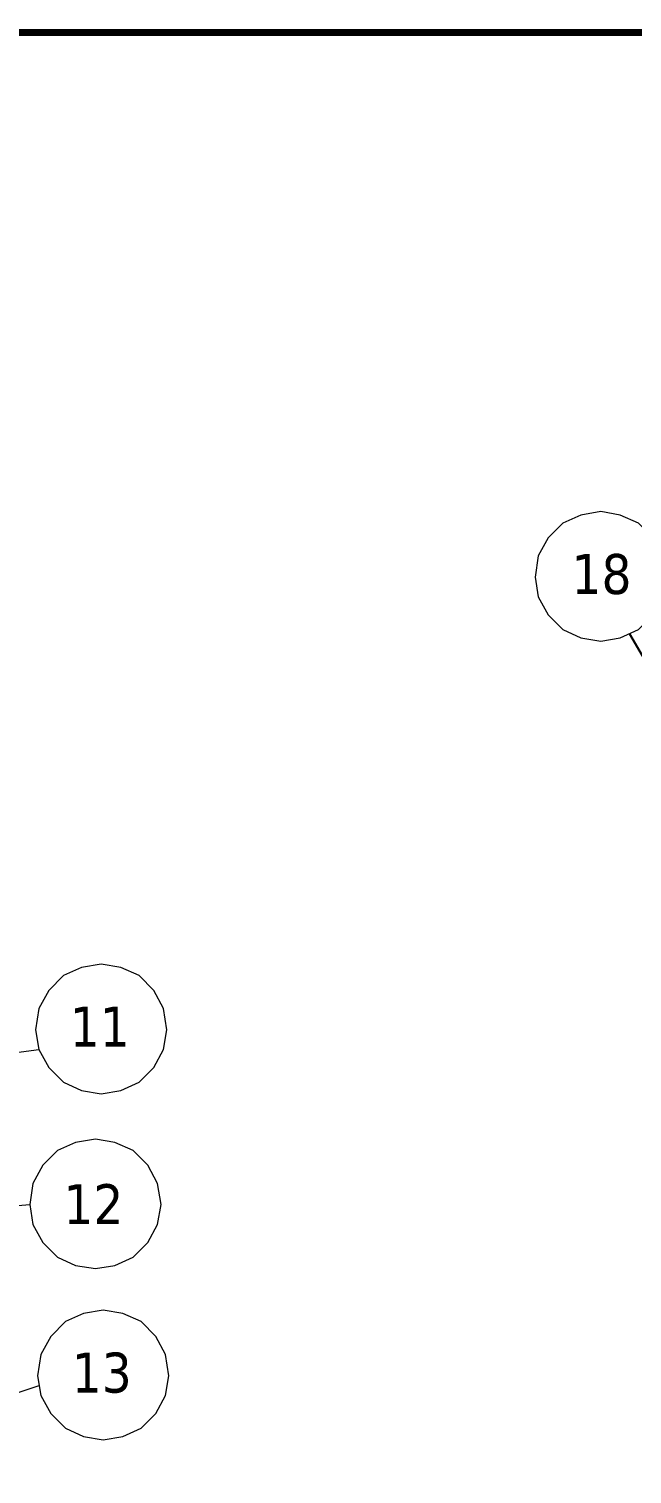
# Model space of a CAD drawing. Header units: millimetres. Extents: x 124493 to 133608, y -169944 to -164394.
# Drawn here: x 127779 to 128346, y -165937 to -164577 of the extents above; entities that cross this region are included whole.
import ezdxf

# ---------------------------------------------------------------- set-up
doc = ezdxf.new("R2010")
doc.units = ezdxf.units.MM
doc.header["$LTSCALE"] = 13
doc.layers.add('1', color=4, linetype='Continuous')
doc.layers.add('标注、文本', color=3, linetype='Continuous', lineweight=25)
doc.layers.add('铁心', color=3, linetype='Continuous', lineweight=0)
doc.styles.add('Tahoma$001', font='tahoma.ttf', dxfattribs={"height": 2.159784})

msp = doc.modelspace()

# ---------------------------------------------------------------- linework, layer by layer
at = {"layer": '1', "const_width": 6.54}
msp.add_lwpolyline([(124978.4, -169738.19), (132154.4, -169738.19), (132154.4, -164580.44), (124978.4, -164580.44), (124978.4, -169738.19)], dxfattribs=at)
at = {"layer": '标注、文本'}
msp.add_line((128343.7, -165146.38), (128802.83, -165935.36), dxfattribs=at)
at = {"layer": '铁心'}
for points in [[(128378.48, -165093.07), (128375.17, -165073.19), (128366.14, -165056.02), (128352.28, -165042.17), (128335.11, -165034.64), (128316.74, -165031.33), (128298.07, -165034.64), (128281.2, -165042.17), (128267.35, -165056.02), (128258.01, -165073.19), (128255, -165093.07), (128258.01, -165111.74), (128267.35, -165128.61), (128281.2, -165142.47), (128298.07, -165150.3), (128316.74, -165153.31), (128335.11, -165150.3), (128352.28, -165142.47), (128366.14, -165128.61), (128375.17, -165111.74)], [(127908.68, -165519.01), (127905.37, -165499.13), (127896.33, -165481.96), (127882.48, -165468.11), (127865.31, -165460.58), (127846.94, -165457.27), (127828.27, -165460.58), (127811.4, -165468.11), (127797.54, -165481.96), (127788.21, -165499.13), (127785.2, -165519.01), (127788.21, -165537.68), (127797.54, -165554.55), (127811.4, -165568.4), (127828.27, -165576.23), (127846.94, -165579.25), (127865.31, -165576.23), (127882.48, -165568.4), (127896.33, -165554.55), (127905.37, -165537.68)], [(127903.17, -165683.61), (127899.86, -165663.74), (127890.82, -165646.57), (127876.97, -165632.71), (127859.8, -165625.18), (127841.43, -165621.87), (127822.75, -165625.18), (127805.89, -165632.71), (127792.03, -165646.57), (127782.69, -165663.74), (127779.68, -165683.61), (127782.69, -165702.29), (127792.03, -165719.15), (127805.89, -165733.01), (127822.75, -165740.84), (127841.43, -165743.85), (127859.8, -165740.84), (127876.97, -165733.01), (127890.82, -165719.15), (127899.86, -165702.29)], [(127910.57, -165844.65), (127907.25, -165824.77), (127898.22, -165807.61), (127884.36, -165793.75), (127867.2, -165786.22), (127848.82, -165782.91), (127830.15, -165786.22), (127813.28, -165793.75), (127799.43, -165807.61), (127790.09, -165824.77), (127787.08, -165844.65), (127790.09, -165863.33), (127799.43, -165880.19), (127813.28, -165894.05), (127830.15, -165901.88), (127848.82, -165904.89), (127867.2, -165901.88), (127884.36, -165894.05), (127898.22, -165880.19), (127907.25, -165863.33)]]:
    msp.add_lwpolyline(points, close=True, dxfattribs=at)
for points in [[(127099.04, -165628.79), (127788.21, -165537.68), (127788.21, -165537.68)], [(127234.35, -165728.93), (127779.68, -165683.61), (127779.68, -165683.61)], [(126807.51, -166181.59), (127788.59, -165853.99), (127788.59, -165853.99)]]:
    msp.add_lwpolyline(points, dxfattribs=at)

# ---------------------------------------------------------------- texts
at = {"layer": '铁心', "style": 'Tahoma$001'}
for s, p in [('18', (128289.28, -165108.97)), ('11', (127817.3, -165534.86)), ('12', (127811.31, -165701.97)), ('13', (127819.18, -165860.5))]:
    msp.add_text(s, height=37.589, dxfattribs=at).set_placement(p)

doc.saveas('drawing.dxf')
